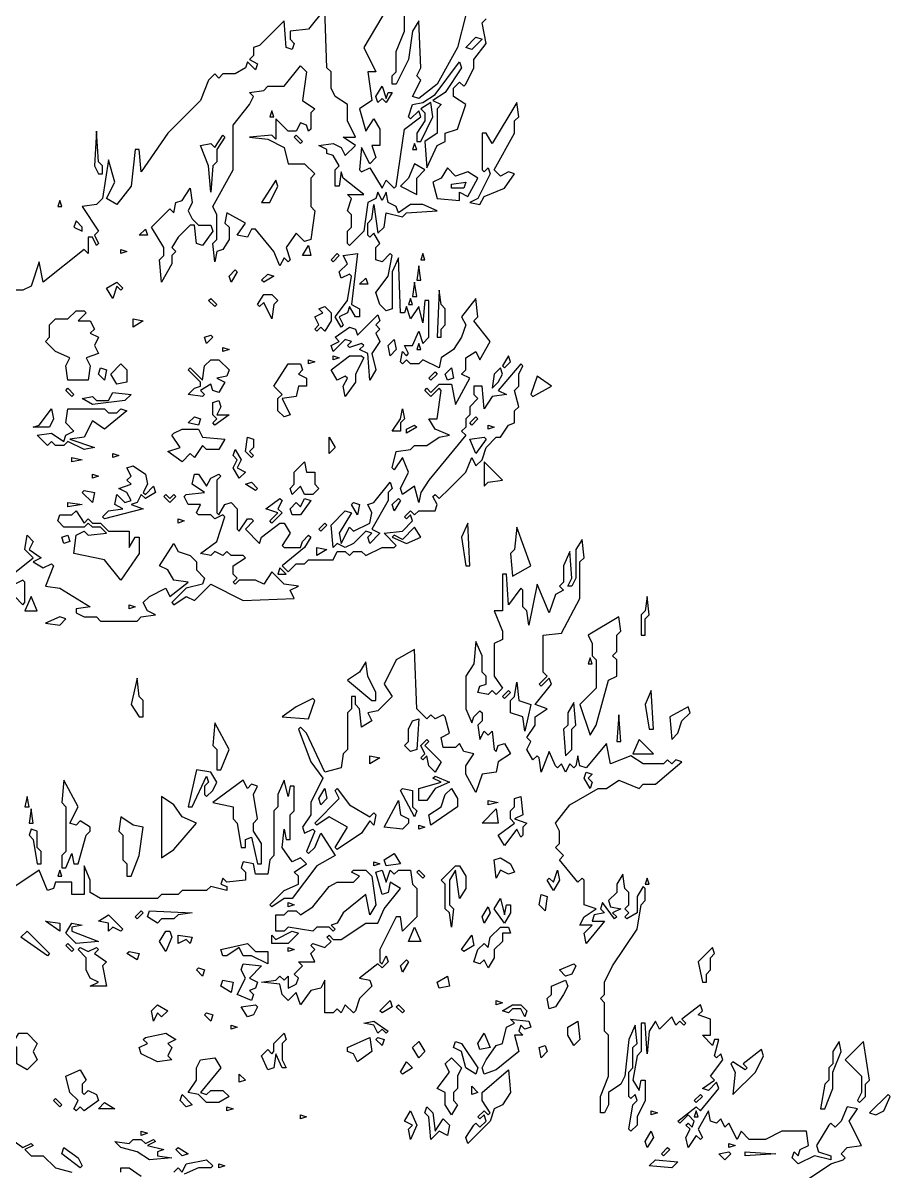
# Model space of a CAD drawing. Header units: millimetres. Extents: x -1921 to 1919, y -2 to 9002.
# Drawn here: x 485 to 1421, y 1985 to 3223 of the extents above; entities that cross this region are included whole.
import ezdxf

# ---------------------------------------------------------------- set-up
doc = ezdxf.new("R2010")
doc.units = ezdxf.units.MM
doc.layers.add('ALMOND-DRAW-PROFILE', color=7, linetype='Continuous', lineweight=25)

msp = doc.modelspace()

# ---------------------------------------------------------------- linework, layer by layer
at = {"layer": 'ALMOND-DRAW-PROFILE'}
for points in [[(474.4, 2628.7), (496.4, 2646.3), (487.6, 2655.1), (489.8, 2670.5), (496.4, 2663.9), (492, 2655.1), (505.2, 2646.3), (496.4, 2641.9), (507.4, 2635.3), (516.3, 2639.7), (518.5, 2637.5), (509.6, 2615.5), (525.1, 2613.3), (558.1, 2593.4), (542.7, 2591.2), (542.7, 2586.8), (551.5, 2582.4), (564.7, 2582.4), (569.1, 2578), (608.7, 2578), (613.1, 2582.4), (628.5, 2584.6), (619.7, 2589), (615.3, 2597.8), (621.9, 2604.5), (639.5, 2613.3), (643.9, 2604.5), (663.8, 2619.9), (648.3, 2622.1), (641.7, 2633.1), (632.9, 2637.5), (648.3, 2661.7), (652.8, 2652.9), (666, 2648.5), (672.6, 2641.9), (672.6, 2633.1), (681.4, 2624.3), (679.2, 2617.7), (661.6, 2613.3), (646.1, 2597.8), (648.3, 2595.6), (661.6, 2604.5), (670.4, 2600), (688, 2617.7), (723.2, 2600), (778.2, 2602.3), (773.8, 2611.1), (782.6, 2615.5), (767.2, 2617.7), (754, 2630.9), (745.2, 2617.7), (736.4, 2622.1), (718.8, 2622.1), (714.4, 2617.7), (712.2, 2619.9), (716.6, 2624.3), (712.2, 2628.7), (712.2, 2637.5), (725.4, 2646.3), (723.2, 2648.5), (710, 2648.5), (705.6, 2652.9), (701.2, 2648.5), (692.4, 2652.9), (688, 2648.5), (677, 2650.7), (694.6, 2663.9), (703.4, 2690.3), (701.2, 2692.5), (692.4, 2688.1), (688, 2692.5), (674.8, 2692.5), (672.6, 2694.7), (677, 2703.5), (663.8, 2703.5), (659.4, 2712.3), (661.6, 2714.5), (681.4, 2716.7), (668.2, 2725.5), (670.4, 2736.5), (674.8, 2736.5), (683.6, 2723.3), (688, 2732.1), (696.8, 2736.5), (699, 2734.3), (694.6, 2729.9), (694.6, 2694.7), (696.8, 2692.5), (703.4, 2703.5), (710, 2705.7), (716.6, 2699.1), (716.6, 2677.1), (718.8, 2674.9), (727.6, 2688.1), (732, 2688.1), (734.2, 2685.9), (725.4, 2677.1), (740.8, 2661.7), (743, 2668.3), (762.8, 2683.7), (767.2, 2683.7), (773.8, 2672.7), (765, 2659.5), (767.2, 2657.3), (784.8, 2657.3), (787, 2663.9), (793.7, 2670.5), (795.9, 2668.3), (789.2, 2657.3), (765, 2637.5), (771.6, 2630.9), (780.4, 2639.7), (789.2, 2639.7), (793.7, 2644.1), (820.1, 2644.1), (824.5, 2652.9), (833.3, 2652.9), (837.7, 2648.5), (842.1, 2652.9), (850.9, 2652.9), (855.3, 2648.5), (872.9, 2657.3), (886.1, 2657.3), (888.3, 2659.5), (875.1, 2672.7), (894.9, 2674.9), (905.9, 2685.9), (903.7, 2692.5), (899.3, 2688.1), (897.1, 2690.3), (903.7, 2696.9), (908.1, 2692.5), (912.5, 2696.9), (930.1, 2696.9), (932.3, 2703.5), (927.9, 2712.3), (930.1, 2714.5), (934.6, 2710.1), (945.6, 2721.1), (963.2, 2738.7), (969.8, 2754.2), (974.2, 2745.4), (980.8, 2752), (985.2, 2765.2), (996.2, 2776.2), (1000.6, 2776.2), (1009.4, 2789.4), (1016, 2791.6), (1016, 2804.8), (1020.4, 2809.2), (1016, 2826.8), (1020.4, 2831.2), (1020.4, 2844.4), (1024.8, 2853.2), (1022.6, 2855.4), (998.4, 2826.8), (1007.2, 2822.4), (991.8, 2820.2), (983, 2807), (980.8, 2831.2), (972, 2831.2), (972, 2822.4), (976.4, 2818), (967.6, 2809.2), (967.6, 2800.4), (963.2, 2796), (963.2, 2787.2), (958.8, 2782.8), (963.2, 2778.4), (923.5, 2729.9), (914.7, 2716.7), (912.5, 2705.7), (908.1, 2723.3), (894.9, 2714.5), (892.7, 2721.1), (901.5, 2738.7), (894.9, 2754.2), (886.1, 2740.9), (883.9, 2743.2), (888.3, 2760.8), (903.7, 2763), (908.1, 2767.4), (921.3, 2767.4), (934.6, 2776.2), (945.6, 2778.4), (930.1, 2785), (923.5, 2796), (932.3, 2796), (936.8, 2826.8), (934.6, 2829), (925.7, 2820.2), (919.1, 2826.8), (921.3, 2829), (925.7, 2824.6), (934.6, 2833.4), (947.8, 2833.4), (952.2, 2811.4), (967.6, 2840), (958.8, 2844.4), (963.2, 2848.8), (963.2, 2862), (974.2, 2868.6), (978.6, 2859.8), (989.6, 2879.6), (972, 2901.7), (976.4, 2906.1), (974.2, 2925.9), (958.8, 2906.1), (963.2, 2897.3), (958.8, 2884.1), (950, 2870.8), (936.8, 2862), (934.6, 2851), (916.9, 2859.8), (912.5, 2855.4), (903.7, 2855.4), (899.3, 2859.8), (894.9, 2855.4), (892.7, 2857.6), (894.9, 2868.6), (899.3, 2864.2), (901.5, 2866.4), (897.1, 2875.2), (905.9, 2875.2), (912.5, 2890.7), (916.9, 2877.4), (923.5, 2884.1), (923.5, 2923.7), (919.1, 2923.7), (916.9, 2899.5), (912.5, 2917.1), (903.7, 2903.9), (899.3, 2917.1), (897.1, 2910.5), (892.7, 2910.5), (890.5, 2969.9), (883.9, 2954.5), (883.9, 2914.9), (877.3, 2912.7), (870.7, 2919.3), (866.3, 2932.5), (879.5, 2950.1), (883.9, 2972.1), (881.7, 2974.3), (872.9, 2965.5), (866.3, 2967.7), (866.3, 2980.9), (870.7, 2985.3), (864.1, 2996.3), (859.7, 2991.9), (857.5, 2994.1), (857.5, 3007.3), (861.9, 3011.7), (864.1, 3027.2), (868.5, 2996.3), (875.1, 3002.9), (877.3, 3018.3), (894.9, 3013.9), (899.3, 3018.3), (932.3, 3020.5), (916.9, 3027.2), (903.7, 3027.2), (890.5, 3018.3), (888.3, 3025), (879.5, 3029.4), (877.3, 3040.4), (872.9, 3031.6), (868.5, 3040.4), (866.3, 3033.8), (857.5, 3029.4), (853.1, 2998.5), (837.7, 2983.1), (835.5, 2985.3), (835.5, 2998.5), (839.9, 3002.9), (839.9, 3016.1), (835.5, 3020.5), (839.9, 3033.8), (835.5, 3038.2), (853.1, 3038.2), (831.1, 3055.8), (828.9, 3062.4), (826.7, 3047), (822.3, 3047), (822.3, 3064.6), (826.7, 3069), (820.1, 3080), (813.5, 3082.2), (813.5, 3086.6), (804.7, 3091), (820.1, 3093.2), (828.9, 3088.8), (833.3, 3080), (844.3, 3091), (831.1, 3099.8), (844.3, 3099.8), (835.5, 3117.4), (835.5, 3135), (822.3, 3143.8), (817.9, 3152.6), (817.9, 3170.3), (813.5, 3174.7), (811.3, 3238.5), (793.7, 3216.5), (773.8, 3214.3), (773.8, 3205.5), (778.2, 3201.1), (776, 3194.5), (769.4, 3196.7), (767.2, 3225.3), (740.8, 3198.9), (734.2, 3196.7), (734.2, 3187.9), (729.8, 3183.5), (738.6, 3179.1), (736.4, 3172.5), (727.6, 3181.3), (725.4, 3174.7), (714.4, 3168.1), (701.2, 3168.1), (696.8, 3163.6), (692.4, 3168.1), (685.8, 3161.4), (677, 3139.4), (641.7, 3104.2), (613.1, 3062.4), (610.9, 3086.6), (606.5, 3086.6), (602.1, 3047), (586.7, 3027.2), (575.7, 3033.8), (584.5, 3051.4), (577.9, 3075.6), (571.3, 3033.8), (564.7, 3027.2), (549.3, 3025), (566.9, 2998.5), (562.5, 2994.1), (566.9, 2985.3), (564.7, 2983.1), (560.3, 2991.9), (555.9, 2991.9), (555.9, 2974.3), (551.5, 2978.7), (507.4, 2943.5), (503, 2965.5), (494.2, 2939.1), (485.4, 2934.7), (467.8, 2934.7)], [(879.5, 3240.7), (853.1, 3196.7), (866.3, 3170.3), (857.5, 3170.3), (861.9, 3139.4), (848.7, 3130.6), (855.3, 3106.4), (864.1, 3119.6), (870.7, 3108.6), (870.7, 3091), (861.9, 3091), (866.3, 3077.8), (859.7, 3071.2), (850.9, 3088.8), (848.7, 3064.6), (850.9, 3062.4), (859.7, 3066.8), (872.9, 3044.8), (877.3, 3053.6), (886.1, 3044.8), (888.3, 3047), (897.1, 3108.6), (914.7, 3121.8), (912.5, 3128.4), (903.7, 3119.6), (901.5, 3121.8), (905.9, 3135), (916.9, 3137.2), (930.1, 3146), (956.6, 3181.3), (958.8, 3174.7), (941.2, 3148.2), (927.9, 3139.4), (936.8, 3135), (932.3, 3130.6), (932.3, 3104.2), (919.1, 3095.4), (921.3, 3066.8), (932.3, 3091), (941.2, 3095.4), (941.2, 3104.2), (954.4, 3108.6), (963.2, 3135), (950, 3143.8), (950, 3152.6), (956.6, 3159.2), (961, 3154.8), (963.2, 3157), (972, 3174.7), (972, 3183.5), (985.2, 3201.1), (980.8, 3223.1), (985.2, 3227.5)], [(963.2, 3231.9), (954.4, 3196.7), (932.3, 3157), (912.5, 3141.6), (905.9, 3143.8), (914.7, 3161.4), (910.3, 3165.9), (914.7, 3174.7), (912.5, 3225.3), (905.9, 3214.3), (901.5, 3183.5), (888.3, 3157), (883.9, 3157), (883.9, 3165.9), (888.3, 3170.3), (888.3, 3192.3), (897.1, 3214.3), (897.1, 3236.3)], [(1330.8, 1974.8), (1357.3, 1992.4), (1370.5, 1996.8), (1372.7, 1999), (1368.3, 2003.4), (1374.9, 2010), (1390.3, 2012.2), (1377.1, 2038.6), (1385.9, 2051.9), (1374.9, 2054.1), (1368.3, 2038.6), (1361.7, 2032), (1357.3, 2036.4), (1355.1, 2034.2), (1341.8, 2012.2), (1344, 2005.6), (1357.3, 2001.2), (1357.3, 1996.8), (1339.6, 2001.2), (1322, 1992.4), (1315.4, 1999), (1317.6, 2005.6), (1322, 2001.2), (1324.2, 2007.8), (1333, 2012.2), (1330.8, 2027.6), (1304.4, 2027.6), (1286.8, 2018.8), (1269.2, 2018.8), (1260.4, 2027.6), (1256, 2018.8), (1247.2, 2036.4), (1242.8, 2032), (1238.4, 2040.9), (1234, 2036.4), (1227.4, 2038.6), (1225.2, 2049.7), (1214.2, 2029.8), (1218.6, 2021), (1216.4, 2018.8), (1211.9, 2023.2), (1203.1, 2010), (1200.9, 2021), (1205.3, 2029.8), (1200.9, 2034.2), (1203.1, 2036.4), (1207.5, 2032), (1209.7, 2038.6), (1203.1, 2045.3), (1194.3, 2036.4), (1192.1, 2038.6), (1211.9, 2054.1), (1216.4, 2049.7), (1236.2, 2073.9), (1234, 2080.5), (1225.2, 2071.7), (1218.6, 2073.9), (1231.8, 2082.7), (1227.4, 2087.1), (1240.6, 2104.7), (1238.4, 2111.3), (1234, 2106.9), (1231.8, 2109.1), (1236.2, 2126.7), (1231.8, 2126.7), (1229.6, 2120.1), (1218.6, 2131.1), (1227.4, 2131.1), (1227.4, 2148.7), (1214.2, 2153.1), (1218.6, 2157.5), (1216.4, 2164.1), (1196.5, 2148.7), (1200.9, 2144.3), (1198.7, 2142.1), (1194.3, 2146.5), (1189.9, 2142.1), (1185.5, 2150.9), (1172.3, 2137.7), (1167.9, 2146.5), (1161.3, 2135.5), (1159.1, 2111.3), (1156.9, 2144.3), (1152.5, 2144.3), (1152.5, 2113.5), (1148.1, 2109.1), (1143.7, 2082.7), (1150.3, 2071.7), (1152.5, 2082.7), (1156.9, 2082.7), (1156.9, 2060.7), (1148.1, 2043.1), (1148.1, 2034.2), (1141.5, 2027.6), (1139.3, 2029.8), (1143.7, 2056.3), (1148.1, 2060.7), (1145.9, 2067.3), (1141.5, 2062.9), (1139.3, 2065.1), (1139.3, 2091.5), (1143.7, 2095.9), (1143.7, 2117.9), (1148.1, 2122.3), (1145.9, 2142.1), (1139.3, 2126.7), (1134.9, 2087.1), (1130.5, 2078.3), (1117.3, 2069.5), (1117.3, 2056.3), (1112.9, 2047.5), (1108.5, 2047.5), (1108.5, 2065.1), (1117.3, 2087.1), (1117.3, 2131.1), (1112.9, 2135.5), (1112.9, 2166.3), (1108.5, 2170.7), (1112.9, 2175.1), (1112.9, 2188.4), (1121.7, 2206), (1148.1, 2245.6), (1152.5, 2272), (1156.9, 2276.4), (1156.9, 2289.6), (1154.7, 2291.8), (1148.1, 2280.8), (1148.1, 2263.2), (1137.1, 2256.6), (1134.9, 2258.8), (1139.3, 2263.2), (1134.9, 2267.6), (1139.3, 2272), (1139.3, 2285.2), (1134.9, 2289.6), (1132.7, 2305), (1126.1, 2294), (1126.1, 2285.2), (1117.3, 2276.4), (1119.5, 2269.8), (1130.5, 2267.6), (1121.7, 2263.2), (1126.1, 2258.8), (1123.9, 2256.6), (1110.7, 2274.2), (1108.5, 2267.6), (1112.9, 2263.2), (1101.9, 2261), (1099.7, 2254.4), (1112.9, 2254.4), (1093.1, 2230.2), (1090.9, 2241.2), (1099.7, 2250), (1086.5, 2250), (1090.9, 2258.8), (1104.1, 2267.6), (1090.9, 2272), (1090.9, 2298.4), (1088.7, 2300.6), (1084.3, 2296.2), (1064.4, 2320.5), (1068.8, 2324.9), (1060, 2333.7), (1064.4, 2338.1), (1064.4, 2351.3), (1060, 2360.1), (1075.5, 2379.9), (1106.3, 2397.5), (1115.1, 2397.5), (1128.3, 2406.3), (1150.3, 2397.5), (1154.7, 2401.9), (1167.9, 2401.9), (1196.5, 2426.1), (1189.9, 2428.3), (1185.5, 2423.9), (1181.1, 2428.3), (1176.7, 2423.9), (1154.7, 2423.9), (1141.5, 2432.7), (1119.5, 2423.9), (1115.1, 2445.9), (1093.1, 2419.5), (1086.5, 2421.7), (1084.3, 2432.7), (1082.1, 2421.7), (1079.9, 2419.5), (1075.5, 2423.9), (1071, 2415.1), (1066.6, 2423.9), (1062.2, 2419.5), (1060, 2421.7), (1053.4, 2437.1), (1044.6, 2415.1), (1042.4, 2430.5), (1040.2, 2432.7), (1035.8, 2428.3), (1029.2, 2439.3), (1033.6, 2448.1), (1029.2, 2452.5), (1038, 2465.8), (1038, 2474.6), (1051.2, 2483.4), (1038, 2487.8), (1055.6, 2509.8), (1053.4, 2516.4), (1044.6, 2507.6), (1042.4, 2509.8), (1051.2, 2518.6), (1046.8, 2523), (1046.8, 2562.6), (1066.6, 2564.8), (1086.5, 2602.3), (1086.5, 2641.9), (1090.9, 2646.3), (1088.7, 2666.1), (1082.1, 2655.1), (1082.1, 2624.3), (1077.7, 2615.5), (1073.3, 2615.5), (1077.7, 2624.3), (1075.5, 2652.9), (1068.8, 2637.5), (1068.8, 2619.9), (1064.4, 2615.5), (1068.8, 2611.1), (1060, 2606.7), (1053.4, 2586.8), (1040.2, 2617.7), (1031.4, 2573.6), (1029.2, 2589), (1024.8, 2593.4), (1024.8, 2611.1), (1022.6, 2613.3), (1009.4, 2595.6), (1007.2, 2628.7), (1002.8, 2628.7), (1002.8, 2589), (994, 2589), (1002.8, 2567), (1002.8, 2558.2), (994, 2553.8), (994, 2518.6), (1002.8, 2505.4), (996.2, 2498.8), (991.8, 2503.2), (987.4, 2498.8), (976.4, 2501), (978.6, 2507.6), (985.2, 2509.8), (985.2, 2518.6), (980.8, 2523), (980.8, 2540.6), (974.2, 2556), (972, 2531.8), (963.2, 2518.6), (963.2, 2483.4), (969.8, 2468), (972, 2474.6), (978.6, 2481.2), (980.8, 2479), (980.8, 2470.2), (976.4, 2465.8), (978.6, 2450.3), (983, 2459.1), (987.4, 2454.7), (991.8, 2459.1), (994, 2439.3), (996.2, 2437.1), (998.4, 2443.7), (1005, 2445.9), (1011.6, 2434.9), (998.4, 2426.1), (996.2, 2415.1), (980.8, 2412.9), (974.2, 2393.1), (963.2, 2412.9), (963.2, 2421.7), (972, 2434.9), (961, 2437.1), (956.6, 2445.9), (952.2, 2441.5), (939, 2441.5), (936.8, 2452.5), (945.6, 2456.9), (941.2, 2474.6), (939, 2476.8), (930.1, 2472.4), (925.7, 2476.8), (921.3, 2472.4), (910.3, 2483.4), (908.1, 2547.2), (888.3, 2536.2), (875.1, 2509.8), (883.9, 2496.6), (868.5, 2481.2), (857.5, 2479), (861.9, 2470.2), (850.9, 2463.6), (848.7, 2483.4), (844.3, 2487.8), (844.3, 2496.6), (839.9, 2496.6), (839.9, 2483.4), (835.5, 2479), (835.5, 2439.3), (831.1, 2434.9), (828.9, 2419.5), (811.3, 2415.1), (791.4, 2456.9), (784.8, 2463.6), (782.6, 2461.4), (795.9, 2426.1), (809.1, 2408.5), (795.9, 2382.1), (795.9, 2368.9), (787, 2355.7), (789.2, 2349.1), (798.1, 2353.5), (800.3, 2351.3), (791.4, 2329.3), (793.7, 2327.1), (800.3, 2333.7), (806.9, 2349.1), (822.3, 2324.9), (802.5, 2313.8), (776, 2278.6), (767.2, 2278.6), (754, 2269.8), (751.8, 2272), (767.2, 2287.4), (782.6, 2294), (782.6, 2302.8), (778.2, 2307.2), (791.4, 2316), (784.8, 2322.7), (776, 2318.2), (765, 2333.7), (767.2, 2353.5), (769.4, 2342.5), (773.8, 2342.5), (773.8, 2368.9), (778.2, 2373.3), (778.2, 2399.7), (773.8, 2399.7), (771.6, 2388.7), (767.2, 2406.3), (760.6, 2390.9), (760.6, 2377.7), (756.2, 2373.3), (756.2, 2324.9), (751.8, 2320.5), (749.6, 2305), (736.4, 2305), (734.2, 2316), (723.2, 2318.2), (721, 2311.6), (725.4, 2307.2), (725.4, 2298.4), (705.6, 2296.2), (701.2, 2300.6), (699, 2294), (705.6, 2291.8), (705.6, 2287.4), (688, 2291.8), (683.6, 2287.4), (657.2, 2287.4), (652.8, 2283), (635.1, 2283), (630.7, 2278.6), (569.1, 2278.6), (558.1, 2285.2), (558.1, 2298.4), (551.5, 2313.8), (551.5, 2283), (538.3, 2283), (538.3, 2296.2), (520.7, 2296.2), (518.5, 2289.6), (511.9, 2287.4), (503, 2309.4), (476.6, 2291.8)], [(476.6, 2604.5), (485.4, 2595.6), (487.6, 2597.8), (487.6, 2619.9), (485.4, 2622.1), (476.6, 2617.7)], [(467.8, 2023.2), (485.4, 2010), (494.2, 2014.4), (496.4, 2012.2), (487.6, 2007.8), (494.2, 2001.2), (507.4, 2001.2), (520.7, 1988), (538.3, 1983.6)], [(648.3, 1983.6), (652.8, 1988), (657.2, 1983.6), (661.6, 1992.4), (683.6, 1996.8), (690.2, 1990.2), (688, 1988), (674.8, 1988), (659.4, 1981.4)], [(591.1, 1983.6), (591.1, 1988), (599.9, 1988), (613.1, 1979.2)]]:
    msp.add_lwpolyline(points, dxfattribs=at)
for points in [[(963.2, 3196.7), (974.2, 3207.7), (980.8, 3205.5), (969.8, 3194.5)], [(762.8, 2961.1), (756.2, 2976.5), (736.4, 3000.7), (732, 3000.7), (727.6, 2991.9), (716.6, 2994.1), (725.4, 3007.3), (705.6, 3018.3), (703.4, 3007.3), (707.8, 3002.9), (707.8, 2989.7), (701.2, 2978.7), (694.6, 2976.5), (692.4, 2965.5), (690.2, 2985.3), (694.6, 2989.7), (694.6, 3016.1), (690.2, 3025), (712.2, 3064.6), (712.2, 3113), (729.8, 3135), (734.2, 3143.8), (729.8, 3148.2), (745.2, 3150.4), (749.6, 3154.8), (767.2, 3154.8), (784.8, 3176.9), (791.4, 3170.3), (787, 3139.4), (800.3, 3130.6), (795.9, 3126.2), (795.9, 3108.6), (793.7, 3106.4), (791.4, 3113), (784.8, 3115.2), (780.4, 3106.4), (771.6, 3106.4), (758.4, 3119.6), (758.4, 3097.6), (754, 3102), (729.8, 3099.8), (749.6, 3097.6), (767.2, 3088.8), (771.6, 3071.2), (789.2, 3071.2), (800.3, 3060.2), (795.9, 3055.8), (795.9, 3025), (800.3, 3020.5), (795.9, 2989.7), (789.2, 2987.5), (780.4, 2996.3), (769.4, 2980.9), (773.8, 2967.7), (771.6, 2965.5), (767.2, 2969.9)], [(868.5, 3137.2), (866.3, 3143.8), (872.9, 3154.8), (877.3, 3141.6), (879.5, 3148.2), (883.9, 3148.2), (877.3, 3137.2), (872.9, 3141.6)], [(910.3, 3095.4), (914.7, 3095.4), (927.9, 3121.8), (925.7, 3137.2), (914.7, 3130.6), (919.1, 3126.2), (919.1, 3117.4), (910.3, 3104.2)], [(967.6, 3029.4), (978.6, 3027.2), (983, 3036), (1005, 3044.8), (1016, 3060.2), (1009.4, 3062.4), (1000.6, 3058), (994, 3064.6), (1016, 3104.2), (1016, 3117.4), (1020.4, 3121.8), (1018.2, 3137.2), (991.8, 3093.2), (985.2, 3104.2), (980.8, 3104.2), (980.8, 3064.6), (983, 3062.4), (987.4, 3066.8), (989.6, 3060.2), (976.4, 3033.8)], [(751.8, 3121.8), (756.2, 3121.8), (754, 3128.4)], [(566.9, 3060.2), (571.3, 3060.2), (571.3, 3069), (566.9, 3073.4), (564.7, 3106.4), (562.5, 3069)], [(688, 3040.4), (685.8, 3069), (677, 3091), (688, 3093.2), (692.4, 3088.8), (701.2, 3102), (703.4, 3099.8), (694.6, 3086.6), (694.6, 3073.4), (690.2, 3069)], [(784.8, 3093.2), (778.2, 3099.8), (780.4, 3102), (787, 3095.4)], [(905.9, 3086.6), (910.3, 3086.6), (908.1, 3093.2)], [(910.3, 3038.2), (910.3, 3055.8), (919.1, 3064.6), (908.1, 3071.2), (901.5, 3055.8), (892.7, 3047)], [(932.3, 3033.8), (956.6, 3031.6), (956.6, 3040.4), (965.4, 3036), (976.4, 3055.8), (965.4, 3062.4), (952.2, 3058), (943.4, 3066.8), (936.8, 3055.8), (927.9, 3051.4)], [(743, 3029.4), (751.8, 3029.4), (760.6, 3047), (758.4, 3053.6)], [(947.8, 3044.8), (947.8, 3049.2), (963.2, 3051.4), (961, 3044.8)], [(635.1, 2943.5), (632.9, 2967.7), (637.3, 2972.1), (637.3, 2980.9), (624.1, 3002.9), (643.9, 3022.7), (648.3, 3018.3), (650.5, 3029.4), (657.2, 3031.6), (666, 3044.8), (668.2, 3029.4), (663.8, 3020.5), (668.2, 3011.7), (674.8, 3005.1), (688, 3005.1), (690.2, 2998.5), (679.2, 2983.1), (672.6, 2985.3), (670.4, 3005.1), (666, 3005.1), (652.8, 2991.9), (646.1, 2980.9), (650.5, 2976.5), (646.1, 2972.1), (646.1, 2963.3)], [(522.9, 3025), (527.3, 3025), (525.1, 3031.6)], [(549.3, 2998.5), (549.3, 3002.9), (542.7, 3009.5), (540.5, 3002.9)], [(610.9, 2994.1), (617.5, 3000.7), (619.7, 2994.1)], [(591.1, 2974.3), (591.1, 2978.7), (597.7, 2976.5)], [(787, 2972.1), (793.7, 2983.1), (795.9, 2972.1)], [(820.1, 2965.5), (817.9, 2967.7), (824.5, 2974.3), (826.7, 2972.1)], [(828.9, 2895.1), (822.3, 2906.1), (835.5, 2923.7), (839.9, 2950.1), (837.7, 2952.3), (828.9, 2947.9), (826.7, 2954.5), (835.5, 2963.3), (831.1, 2972.1), (846.5, 2974.3), (839.9, 2919.3), (848.7, 2914.9), (848.7, 2906.1), (844.3, 2906.1), (837.7, 2917.1), (835.5, 2910.5), (826.7, 2906.1), (831.1, 2897.3)], [(914.7, 2967.7), (919.1, 2967.7), (916.9, 2974.3)], [(910.3, 2945.7), (914.7, 2945.7), (912.5, 2961.1)], [(710, 2943.5), (707.8, 2950.1), (714.4, 2956.7), (716.6, 2954.5)], [(745.2, 2943.5), (743, 2945.7), (749.6, 2952.3), (756.2, 2950.1)], [(848.7, 2941.3), (855.3, 2947.9), (857.5, 2941.3)], [(582.3, 2925.9), (575.7, 2936.9), (586.7, 2943.5), (593.3, 2936.9), (591.1, 2934.7), (586.7, 2939.1)], [(905.9, 2928.1), (910.3, 2928.1), (908.1, 2943.5)], [(692.4, 2917.1), (685.8, 2923.7), (688, 2925.9), (694.6, 2919.3)], [(754, 2903.9), (745.2, 2921.5), (740.8, 2917.1), (738.6, 2919.3), (745.2, 2930.3), (754, 2930.3), (760.6, 2923.7), (756.2, 2919.3)], [(901.5, 2919.3), (905.9, 2919.3), (903.7, 2925.9)], [(932.3, 2884.1), (936.8, 2884.1), (936.8, 2892.9), (941.2, 2897.3), (941.2, 2914.9), (936.8, 2919.3), (934.6, 2934.7)], [(533.9, 2837.8), (531.7, 2853.2), (536.1, 2862), (520.7, 2868.6), (509.6, 2879.6), (514.1, 2884.1), (514.1, 2897.3), (520.7, 2903.9), (533.9, 2903.9), (542.7, 2912.7), (551.5, 2912.7), (553.7, 2910.5), (544.9, 2901.7), (558.1, 2901.7), (562.5, 2892.9), (558.1, 2888.5), (566.9, 2884.1), (562.5, 2875.2), (566.9, 2866.4), (553.7, 2862), (558.1, 2853.2), (555.9, 2837.8)], [(802.5, 2890.7), (800.3, 2892.9), (804.7, 2897.3), (800.3, 2906.1), (809.1, 2910.5), (804.7, 2914.9), (811.3, 2917.1), (817.9, 2910.5), (817.9, 2901.7), (811.3, 2890.7), (806.9, 2895.1)], [(604.3, 2895.1), (604.3, 2903.9), (615.3, 2901.7)], [(859.7, 2837.8), (857.5, 2866.4), (848.7, 2870.8), (853.1, 2875.2), (850.9, 2877.4), (837.7, 2873), (835.5, 2875.2), (839.9, 2879.6), (833.3, 2881.8), (820.1, 2868.6), (817.9, 2875.2), (826.7, 2879.6), (822.3, 2884.1), (837.7, 2895.1), (844.3, 2892.9), (846.5, 2886.3), (868.5, 2908.3), (870.7, 2901.7), (866.3, 2897.3), (870.7, 2892.9), (866.3, 2888.5), (870.7, 2879.6), (861.9, 2866.4), (866.3, 2848.8)], [(683.6, 2877.4), (681.4, 2884.1), (688, 2886.3), (690.2, 2884.1)], [(881.7, 2864.2), (879.5, 2875.2), (886.1, 2881.8), (888.3, 2870.8)], [(910.3, 2870.8), (914.7, 2870.8), (912.5, 2877.4)], [(701.2, 2868.6), (701.2, 2873), (707.8, 2870.8)], [(833.3, 2820.2), (831.1, 2831.2), (835.5, 2840), (833.3, 2842.2), (824.5, 2837.8), (817.9, 2848.8), (837.7, 2864.2), (850.9, 2864.2), (853.1, 2862), (844.3, 2844.4), (844.3, 2835.6)], [(820.1, 2859.8), (820.1, 2864.2), (826.7, 2862)], [(1002.8, 2853.2), (1005, 2851), (1011.6, 2857.6), (1009.4, 2864.2)], [(573.5, 2837.8), (566.9, 2844.4), (569.1, 2851), (575.7, 2848.8)], [(586.7, 2833.4), (580.1, 2844.4), (591.1, 2855.4), (597.7, 2848.8), (597.7, 2835.6)], [(663.8, 2822.4), (670.4, 2829), (677, 2831.2), (677, 2835.6), (663.8, 2848.8), (666, 2851), (679.2, 2837.8), (681.4, 2853.2), (688, 2859.8), (696.8, 2859.8), (707.8, 2848.8), (705.6, 2842.2), (694.6, 2840), (703.4, 2835.6), (696.8, 2824.6), (690.2, 2826.8), (688, 2833.4), (677, 2826.8), (681.4, 2822.4), (679.2, 2820.2)], [(767.2, 2798.2), (760.6, 2804.8), (760.6, 2818), (765, 2822.4), (756.2, 2831.2), (771.6, 2855.4), (784.8, 2855.4), (787, 2848.8), (782.6, 2844.4), (791.4, 2840), (791.4, 2831.2), (782.6, 2831.2), (780.4, 2820.2), (765, 2818), (773.8, 2800.4)], [(793.7, 2855.4), (793.7, 2859.8), (800.3, 2857.6)], [(943.4, 2837.8), (941.2, 2844.4), (947.8, 2851), (950, 2840)], [(991.8, 2829), (998.4, 2835.6), (1002.8, 2844.4), (1000.6, 2851), (994, 2844.4)], [(925.7, 2837.8), (923.5, 2840), (930.1, 2846.6), (932.3, 2844.4)], [(1033.6, 2822.4), (1035.8, 2820.2), (1055.6, 2831.2), (1040.2, 2842.2)], [(538.3, 2820.2), (531.7, 2826.8), (533.9, 2829), (540.5, 2822.4)], [(560.3, 2811.4), (549.3, 2818), (560.3, 2820.2), (564.7, 2815.8), (577.9, 2815.8), (582.3, 2824.6), (602.1, 2822.4), (595.5, 2815.8)], [(692.4, 2789.4), (690.2, 2791.6), (694.6, 2796), (690.2, 2800.4), (690.2, 2813.6), (696.8, 2815.8), (699, 2809.2), (694.6, 2800.4), (707.8, 2800.4)], [(496.4, 2787.2), (503, 2789.4), (516.3, 2807), (518.5, 2796), (514.1, 2787.2)], [(551.5, 2763), (533.9, 2771.8), (529.5, 2767.4), (520.7, 2767.4), (516.3, 2771.8), (511.9, 2767.4), (500.8, 2778.4), (516.3, 2780.6), (529.5, 2771.8), (531.7, 2778.4), (540.5, 2782.8), (531.7, 2791.6), (533.9, 2807), (573.5, 2807), (577.9, 2802.6), (586.7, 2802.6), (591.1, 2807), (597.7, 2804.8), (573.5, 2785), (560.3, 2793.8), (551.5, 2776.2), (536.1, 2774), (562.5, 2765.2)], [(883.9, 2782.8), (892.7, 2796), (894.9, 2807), (897.1, 2796), (892.7, 2791.6), (892.7, 2782.8)], [(663.8, 2791.6), (670.4, 2798.2), (677, 2796), (674.8, 2789.4)], [(899.3, 2780.6), (899.3, 2785), (908.1, 2789.4), (910.3, 2787.2)], [(969.8, 2789.4), (967.6, 2791.6), (974.2, 2798.2), (976.4, 2796)], [(987.4, 2785), (987.4, 2789.4), (994, 2787.2)], [(657.2, 2749.8), (641.7, 2760.8), (655, 2765.2), (646.1, 2778.4), (648.3, 2780.6), (657.2, 2785), (674.8, 2785), (679.2, 2776.2), (703.4, 2774), (696.8, 2763), (683.6, 2763), (679.2, 2767.4), (670.4, 2754.2), (666, 2758.6)], [(732, 2754.2), (725.4, 2760.8), (727.6, 2776.2), (734.2, 2774), (734.2, 2765.2), (729.8, 2760.8), (734.2, 2756.4)], [(815.7, 2758.6), (815.7, 2776.2), (822.3, 2765.2)], [(974.2, 2758.6), (967.6, 2774), (983, 2776.2), (985.2, 2774)], [(718.8, 2732.1), (712.2, 2743.2), (716.6, 2752), (712.2, 2756.4), (714.4, 2763), (721, 2752), (716.6, 2743.2), (725.4, 2738.7)], [(538.3, 2749.8), (538.3, 2754.2), (549.3, 2752)], [(582.3, 2754.2), (582.3, 2758.6), (588.9, 2756.4)], [(776, 2714.5), (773.8, 2721.1), (778.2, 2725.5), (778.2, 2738.7), (789.2, 2749.8), (791.4, 2738.7), (800.3, 2738.7), (800.3, 2725.5), (804.7, 2721.1), (798.1, 2714.5), (789.2, 2714.5), (784.8, 2723.3)], [(983, 2723.3), (987.4, 2727.7), (1002.8, 2729.9), (983, 2749.8)], [(573.5, 2688.1), (571.3, 2690.3), (577.9, 2696.9), (593.3, 2699.1), (584.5, 2703.5), (586.7, 2714.5), (595.5, 2705.7), (602.1, 2707.9), (597.7, 2716.7), (588.9, 2721.1), (602.1, 2725.5), (597.7, 2729.9), (602.1, 2734.3), (597.7, 2743.2), (604.3, 2745.4), (617.5, 2736.5), (619.7, 2725.5), (615.3, 2716.7), (617.5, 2714.5), (626.3, 2723.3), (628.5, 2716.7), (617.5, 2710.1), (613.1, 2714.5), (608.7, 2705.7), (602.1, 2703.5), (615.3, 2699.1)], [(560.3, 2732.1), (560.3, 2736.5), (566.9, 2734.3)], [(736.4, 2718.9), (725.4, 2725.5), (732, 2727.7), (738.6, 2721.1)], [(820.1, 2657.3), (817.9, 2681.5), (833.3, 2696.9), (839.9, 2694.7), (826.7, 2672.7), (828.9, 2661.7), (837.7, 2679.3), (842.1, 2674.9), (859.7, 2683.7), (861.9, 2694.7), (857.5, 2703.5), (864.1, 2705.7), (881.7, 2727.7), (883.9, 2721.1), (879.5, 2716.7), (879.5, 2707.9), (861.9, 2677.1), (870.7, 2672.7), (859.7, 2661.7), (857.5, 2668.3), (861.9, 2672.7), (855.3, 2674.9), (842.1, 2661.7), (833.3, 2657.3), (824.5, 2661.7)], [(560.3, 2705.7), (549.3, 2716.7), (551.5, 2718.9), (562.5, 2716.7)], [(643.9, 2705.7), (637.3, 2712.3), (639.5, 2714.5), (643.9, 2710.1), (648.3, 2714.5), (650.5, 2712.3)], [(533.9, 2701.3), (533.9, 2705.7), (549.3, 2703.5)], [(754, 2683.7), (751.8, 2685.9), (760.6, 2694.7), (747.4, 2699.1), (762.8, 2710.1), (765, 2707.9), (760.6, 2699.1), (765, 2694.7)], [(776, 2692.5), (773.8, 2699.1), (780.4, 2705.7), (784.8, 2701.3), (789.2, 2710.1), (795.9, 2707.9), (784.8, 2692.5)], [(846.5, 2692.5), (839.9, 2703.5), (842.1, 2705.7), (848.7, 2703.5)], [(886.1, 2696.9), (883.9, 2703.5), (890.5, 2710.1), (892.7, 2707.9)], [(591.1, 2622.1), (573.5, 2644.1), (540.5, 2650.7), (542.7, 2670.5), (551.5, 2674.9), (555.9, 2670.5), (575.7, 2672.7), (569.1, 2679.3), (560.3, 2679.3), (555.9, 2683.7), (551.5, 2679.3), (529.5, 2679.3), (522.9, 2685.9), (525.1, 2692.5), (538.3, 2692.5), (542.7, 2696.9), (551.5, 2683.7), (555.9, 2688.1), (560.3, 2683.7), (569.1, 2683.7), (577.9, 2674.9), (599.9, 2674.9), (599.9, 2657.3), (606.5, 2668.3), (610.9, 2668.3), (610.9, 2650.7)], [(652.8, 2683.7), (652.8, 2688.1), (659.4, 2685.9)], [(806.9, 2674.9), (804.7, 2677.1), (811.3, 2683.7), (813.5, 2681.5)], [(899.3, 2661.7), (914.7, 2668.3), (908.1, 2679.3), (894.9, 2666.1), (886.1, 2670.5), (883.9, 2668.3)], [(963.2, 2637.5), (967.6, 2637.5), (965.4, 2683.7), (958.8, 2668.3)], [(1013.8, 2626.5), (1033.6, 2637.5), (1018.2, 2679.3), (1016, 2655.1), (1011.6, 2650.7)], [(529.5, 2661.7), (527.3, 2668.3), (533.9, 2670.5), (536.1, 2663.9)], [(802.5, 2648.5), (802.5, 2657.3), (813.5, 2655.1)], [(760.6, 2628.7), (769.4, 2628.7), (762.8, 2635.3)], [(487.6, 2589), (500.8, 2589), (494.2, 2604.5)], [(1152.5, 2562.6), (1156.9, 2562.6), (1156.9, 2580.2), (1161.3, 2584.6), (1159.1, 2604.5), (1156.9, 2589), (1152.5, 2584.6)], [(599.9, 2591.2), (599.9, 2595.6), (606.5, 2593.4)], [(509.6, 2575.8), (525.1, 2573.6), (531.7, 2580.2), (525.1, 2582.4)], [(1097.5, 2454.7), (1104.1, 2465.8), (1117.3, 2514.2), (1126.1, 2518.6), (1126.1, 2536.2), (1121.7, 2540.6), (1126.1, 2545), (1126.1, 2562.6), (1130.5, 2567), (1128.3, 2582.4), (1095.3, 2562.6), (1099.7, 2553.8), (1099.7, 2540.6), (1104.1, 2536.2), (1104.1, 2505.4), (1086.5, 2487.8)], [(861.9, 2492.2), (866.3, 2492.2), (866.3, 2501), (857.5, 2518.6), (855.3, 2534), (848.7, 2523), (835.5, 2514.2)], [(1095.3, 2531.8), (1099.7, 2531.8), (1097.5, 2538.4)], [(610.9, 2474.6), (615.3, 2474.6), (615.3, 2492.2), (610.9, 2496.6), (608.7, 2516.4), (602.1, 2487.8)], [(1005, 2494.4), (1002.8, 2496.6), (1009.4, 2503.2), (1011.6, 2501)], [(1027, 2459.1), (1024.8, 2474.6), (1011.6, 2479), (1011.6, 2492.2), (1016, 2496.6), (1018.2, 2512), (1020.4, 2492.2), (1033.6, 2487.8)], [(1161.3, 2461.4), (1165.7, 2461.4), (1163.5, 2503.2), (1156.9, 2487.8)], [(765, 2474.6), (793.7, 2472.4), (800.3, 2492.2), (798.1, 2494.4), (780.4, 2485.6)], [(1071, 2432.7), (1077.7, 2439.3), (1077.7, 2461.4), (1082.1, 2465.8), (1079.9, 2490), (1073.3, 2479), (1073.3, 2465.8), (1068.8, 2461.4)], [(1185.5, 2450.3), (1192.1, 2456.9), (1196.5, 2470.2), (1205.3, 2479), (1203.1, 2485.6), (1183.3, 2474.6)], [(694.6, 2417.3), (699, 2417.3), (707.8, 2439.3), (692.4, 2468), (690.2, 2443.7), (694.6, 2439.3)], [(903.7, 2437.1), (897.1, 2443.7), (901.5, 2448.1), (901.5, 2461.4), (905.9, 2470.2), (912.5, 2472.4), (910.3, 2439.3)], [(1126.1, 2448.1), (1130.5, 2448.1), (1128.3, 2476.8)], [(930.1, 2415.1), (923.5, 2421.7), (921.3, 2432.7), (916.9, 2428.3), (914.7, 2430.5), (919.1, 2434.9), (914.7, 2443.7), (921.3, 2450.3), (923.5, 2448.1), (919.1, 2443.7), (936.8, 2426.1)], [(1143.7, 2434.9), (1165.7, 2434.9), (1150.3, 2450.3)], [(859.7, 2423.9), (859.7, 2432.7), (870.7, 2430.5)], [(663.8, 2377.7), (668.2, 2377.7), (683.6, 2410.7), (685.8, 2404.1), (681.4, 2399.7), (681.4, 2390.9), (683.6, 2388.7), (690.2, 2395.3), (694.6, 2404.1), (688, 2415.1), (672.6, 2417.3)], [(1097.5, 2397.5), (1090.9, 2408.5), (1093.1, 2415.1), (1099.7, 2412.9), (1095.3, 2408.5), (1099.7, 2404.1)], [(527.3, 2311.6), (531.7, 2311.6), (538.3, 2327.1), (540.5, 2316), (544.9, 2316), (553.7, 2346.9), (558.1, 2351.3), (558.1, 2355.7), (547.1, 2362.3), (542.7, 2357.9), (536.1, 2360.1), (544.9, 2377.7), (529.5, 2406.3), (527.3, 2382.1), (531.7, 2377.7), (531.7, 2329.3), (527.3, 2324.9)], [(738.6, 2316), (743, 2316), (743, 2338.1), (734.2, 2351.3), (734.2, 2360.1), (738.6, 2364.5), (734.2, 2390.9), (738.6, 2399.7), (732, 2401.9), (727.6, 2397.5), (723.2, 2406.3), (690.2, 2382.1), (712.2, 2377.7), (712.2, 2364.5), (716.6, 2360.1), (721, 2333.7), (725.4, 2333.7), (725.4, 2342.5), (732, 2344.7)], [(912.5, 2384.3), (912.5, 2397.5), (936.8, 2404.1), (927.9, 2408.5), (930.1, 2410.7), (945.6, 2404.1), (930.1, 2397.5), (921.3, 2384.3)], [(824.5, 2331.5), (822.3, 2333.7), (835.5, 2355.7), (815.7, 2366.7), (802.5, 2357.9), (800.3, 2360.1), (826.7, 2386.5), (822.3, 2395.3), (824.5, 2397.5), (837.7, 2379.9), (859.7, 2366.7), (864.1, 2371.1), (866.3, 2368.9), (864.1, 2357.9), (859.7, 2362.3), (850.9, 2349.1)], [(806.9, 2379.9), (804.7, 2386.5), (811.3, 2397.5), (813.5, 2386.5)], [(908.1, 2366.7), (892.7, 2395.3), (894.9, 2397.5), (905.9, 2395.3), (905.9, 2377.7), (910.3, 2373.3)], [(925.7, 2357.9), (923.5, 2368.9), (936.8, 2377.7), (941.2, 2390.9), (947.8, 2397.5), (954.4, 2386.5), (954.4, 2377.7)], [(487.6, 2377.7), (492, 2377.7), (489.8, 2388.7)], [(635.1, 2322.7), (648.3, 2331.5), (672.6, 2360.1), (657.2, 2366.7), (648.3, 2379.9), (635.1, 2388.7)], [(875.1, 2355.7), (890.5, 2384.3), (892.7, 2368.9), (901.5, 2364.5), (901.5, 2360.1), (894.9, 2353.5)], [(987.4, 2379.9), (987.4, 2384.3), (998.4, 2382.1)], [(1005, 2335.9), (998.4, 2346.9), (1016, 2360.1), (1011.6, 2364.5), (1011.6, 2373.3), (1016, 2377.7), (1016, 2386.5), (1022.6, 2388.7), (1024.8, 2368.9), (1016, 2364.5), (1029.2, 2360.1), (1024.8, 2355.7), (1024.8, 2346.9), (1022.6, 2344.7), (1018.2, 2353.5)], [(492, 2360.1), (496.4, 2360.1), (494.2, 2375.5)], [(597.7, 2302.8), (602.1, 2302.8), (610.9, 2324.9), (615.3, 2355.7), (604.3, 2357.9), (591.1, 2366.7), (588.9, 2351.3), (593.3, 2346.9), (593.3, 2320.5), (597.7, 2316)], [(980.8, 2360.1), (996.2, 2375.5), (998.4, 2360.1)], [(500.8, 2316), (505.2, 2316), (505.2, 2329.3), (500.8, 2333.7), (500.8, 2351.3), (494.2, 2353.5), (492, 2346.9), (496.4, 2342.5)], [(912.5, 2353.5), (912.5, 2357.9), (919.1, 2355.7)], [(864.1, 2313.8), (864.1, 2318.2), (870.7, 2316)], [(877.3, 2313.8), (875.1, 2320.5), (886.1, 2327.1), (892.7, 2316)], [(996.2, 2300.6), (994, 2320.5), (1000.6, 2322.7), (1011.6, 2316), (1016, 2307.2), (1009.4, 2305), (1000.6, 2309.4)], [(522.9, 2302.8), (527.3, 2302.8), (525.1, 2309.4)], [(811.3, 2155.3), (811.3, 2190.6), (806.9, 2181.8), (795.9, 2179.5), (784.8, 2164.1), (780.4, 2177.3), (771.6, 2168.5), (765, 2175.1), (762.8, 2186.2), (743, 2188.4), (758.4, 2190.6), (762.8, 2195), (767.2, 2190.6), (771.6, 2195), (771.6, 2181.8), (780.4, 2186.2), (782.6, 2192.8), (778.2, 2197.2), (787, 2206), (782.6, 2210.4), (800.3, 2210.4), (795.9, 2219.2), (800.3, 2223.6), (795.9, 2228), (798.1, 2230.2), (811.3, 2225.8), (817.9, 2232.4), (813.5, 2236.8), (815.7, 2239), (820.1, 2234.6), (828.9, 2234.6), (855.3, 2252.2), (868.5, 2252.2), (875.1, 2267.6), (892.7, 2289.6), (881.7, 2296.2), (879.5, 2285.2), (872.9, 2283), (866.3, 2307.2), (872.9, 2309.4), (877.3, 2296.2), (881.7, 2309.4), (886.1, 2305), (890.5, 2309.4), (903.7, 2309.4), (905.9, 2294), (910.3, 2289.6), (910.3, 2258.8), (894.9, 2243.4), (892.7, 2258.8), (888.3, 2258.8), (870.7, 2223.6), (870.7, 2210.4), (872.9, 2208.2), (877.3, 2217), (879.5, 2210.4), (872.9, 2203.8), (868.5, 2208.2), (848.7, 2192.8), (859.7, 2190.6), (861.9, 2184), (848.7, 2170.7), (844.3, 2157.5), (842.1, 2155.3), (833.3, 2164.1), (828.9, 2155.3), (824.5, 2159.7), (820.1, 2155.3)], [(758.4, 2243.4), (758.4, 2261), (767.2, 2261), (771.6, 2265.4), (780.4, 2265.4), (784.8, 2261), (798.1, 2269.8), (815.7, 2291.8), (824.5, 2296.2), (842.1, 2296.2), (848.7, 2302.8), (839.9, 2307.2), (842.1, 2309.4), (855.3, 2309.4), (861.9, 2302.8), (866.3, 2272), (859.7, 2261), (855.3, 2283), (831.1, 2263.2), (824.5, 2252.2), (817.9, 2250), (822.3, 2245.6), (820.1, 2243.4), (815.7, 2247.8), (802.5, 2247.8), (798.1, 2243.4), (771.6, 2247.8), (767.2, 2243.4)], [(916.9, 2300.6), (910.3, 2307.2), (912.5, 2309.4), (919.1, 2302.8)], [(947.8, 2247.8), (945.6, 2263.2), (941.2, 2267.6), (941.2, 2294), (936.8, 2298.4), (952.2, 2313.8), (956.6, 2313.8), (963.2, 2302.8), (963.2, 2289.6), (956.6, 2278.6), (952.2, 2309.4), (945.6, 2298.4), (945.6, 2272), (950, 2267.6)], [(1057.8, 2287.4), (1051.2, 2298.4), (1053.4, 2300.6), (1057.8, 2296.2), (1062.2, 2309.4), (1064.4, 2298.4)], [(1156.9, 2294), (1161.3, 2294), (1159.1, 2300.6)], [(1049, 2265.4), (1042.4, 2272), (1044.6, 2283), (1051.2, 2280.8)], [(771.6, 2269.8), (771.6, 2274.2), (778.2, 2272)], [(983, 2252.2), (980.8, 2258.8), (987.4, 2269.8), (989.6, 2263.2)], [(1005, 2252.2), (994, 2267.6), (1000.6, 2278.6), (1005, 2261), (1007.2, 2272), (1011.6, 2272), (1011.6, 2263.2)], [(525.1, 2243.4), (509.6, 2254.4), (525.1, 2252.2)], [(577.9, 2243.4), (577.9, 2252.2), (566.9, 2254.4), (577.9, 2261), (593.3, 2245.6), (591.1, 2243.4), (582.3, 2247.8)], [(608.7, 2256.6), (606.5, 2258.8), (613.1, 2265.4), (615.3, 2263.2)], [(630.7, 2252.2), (619.7, 2258.8), (621.9, 2265.4), (668.2, 2263.2), (652.8, 2261), (648.3, 2256.6), (635.1, 2256.6)], [(511.9, 2217), (483.2, 2236.8), (489.8, 2243.4), (514.1, 2219.2)], [(542.7, 2230.2), (531.7, 2241.2), (538.3, 2252.2), (549.3, 2250), (538.3, 2247.8), (538.3, 2243.4), (566.9, 2232.4)], [(639.5, 2221.4), (632.9, 2232.4), (639.5, 2243.4), (643.9, 2243.4), (646.1, 2236.8)], [(754, 2230.2), (754, 2239), (758.4, 2234.6), (776, 2243.4), (782.6, 2241.2), (771.6, 2230.2)], [(901.5, 2232.4), (908.1, 2247.8), (914.7, 2232.4)], [(987.4, 2203.8), (983, 2212.6), (978.6, 2208.2), (972, 2210.4), (976.4, 2223.6), (983, 2230.2), (987.4, 2225.8), (989.6, 2236.8), (1000.6, 2247.8), (1009.4, 2247.8), (1011.6, 2241.2), (1002.8, 2241.2), (1002.8, 2232.4), (994, 2223.6), (994, 2214.8)], [(538.3, 2221.4), (531.7, 2228), (533.9, 2230.2), (540.5, 2223.6)], [(652.8, 2230.2), (652.8, 2239), (668.2, 2236.8), (666, 2230.2), (661.6, 2234.6)], [(749.6, 2208.2), (732, 2217), (723.2, 2217), (718.8, 2225.8), (705.6, 2217), (701.2, 2217), (699, 2223.6), (727.6, 2230.2), (736.4, 2221.4), (749.6, 2221.4)], [(961, 2221.4), (958.8, 2223.6), (969.8, 2239), (972, 2228)], [(558.1, 2184), (566.9, 2188.4), (558.1, 2192.8), (553.7, 2201.6), (553.7, 2214.8), (544.9, 2223.6), (547.1, 2225.8), (555.9, 2221.4), (564.7, 2225.8), (566.9, 2223.6), (562.5, 2219.2), (575.7, 2210.4), (571.3, 2206), (575.7, 2184)], [(597.7, 2219.2), (599.9, 2221.4), (610.9, 2219.2), (608.7, 2212.6)], [(771.6, 2221.4), (771.6, 2225.8), (778.2, 2223.6)], [(1218.6, 2188.4), (1223, 2188.4), (1223, 2197.2), (1227.4, 2201.6), (1227.4, 2214.8), (1231.8, 2219.2), (1229.6, 2225.8), (1214.2, 2210.4)], [(732, 2168.5), (716.6, 2175.1), (725.4, 2192.8), (721, 2201.6), (723.2, 2208.2), (743, 2206), (729.8, 2192.8), (738.6, 2188.4), (736.4, 2181.8), (729.8, 2179.5), (734.2, 2175.1)], [(894.9, 2199.4), (892.7, 2206), (899.3, 2212.6), (901.5, 2210.4)], [(1071, 2195), (1064.4, 2201.6), (1079.9, 2208.2), (1082.1, 2206), (1077.7, 2197.2)], [(679.2, 2195), (672.6, 2201.6), (674.8, 2203.8), (681.4, 2201.6)], [(934.6, 2181.8), (932.3, 2188.4), (943.4, 2195), (945.6, 2184)], [(710, 2177.3), (699, 2184), (701.2, 2190.6), (712.2, 2188.4)], [(1053.4, 2159.7), (1051.2, 2170.7), (1055.6, 2175.1), (1055.6, 2184), (1071, 2190.6), (1073.3, 2184), (1068.8, 2175.1), (1060, 2161.9)], [(872.9, 2155.3), (870.7, 2157.5), (881.7, 2168.5), (883.9, 2161.9)], [(996.2, 2164.1), (996.2, 2168.5), (1002.8, 2166.3)], [(626.3, 2146.5), (624.1, 2157.5), (630.7, 2164.1), (641.7, 2157.5), (635.1, 2150.9), (630.7, 2155.3)], [(688, 2146.5), (681.4, 2153.1), (683.6, 2155.3), (690.2, 2153.1)], [(727.6, 2150.9), (721, 2161.9), (736.4, 2164.1), (738.6, 2161.9), (734.2, 2153.1)], [(894.9, 2155.3), (888.3, 2161.9), (890.5, 2164.1), (897.1, 2157.5)], [(1027, 2150.9), (1022.6, 2159.7), (1013.8, 2159.7), (1009.4, 2155.3), (1002.8, 2157.5), (1013.8, 2164.1), (1022.6, 2164.1), (1029.2, 2157.5)], [(868.5, 2133.3), (864.1, 2142.1), (853.1, 2144.3), (864.1, 2146.5), (879.5, 2135.5), (877.3, 2133.3), (872.9, 2137.7)], [(983, 2089.3), (980.8, 2095.9), (985.2, 2104.7), (996.2, 2120.1), (1002.8, 2122.3), (1007.2, 2139.9), (1016, 2144.3), (1011.6, 2148.7), (1031.4, 2146.5), (1033.6, 2139.9), (1027, 2137.7), (1022.6, 2142.1), (1020.4, 2135.5), (1024.8, 2131.1), (1016, 2131.1), (1020.4, 2113.5), (996.2, 2093.7)], [(1079.9, 2120.1), (1073.3, 2131.1), (1073.3, 2139.9), (1084.3, 2146.5), (1086.5, 2126.7)], [(478.8, 2100.3), (478.8, 2117.9), (474.4, 2122.3), (481, 2133.3), (489.8, 2133.3), (500.8, 2122.3), (496.4, 2113.5), (500.8, 2104.7), (489.8, 2093.7)], [(630.7, 2102.5), (613.1, 2111.3), (610.9, 2117.9), (619.7, 2122.3), (615.3, 2126.7), (617.5, 2128.9), (639.5, 2133.3), (650.5, 2126.7), (641.7, 2122.3), (646.1, 2117.9), (641.7, 2109.1), (646.1, 2104.7)], [(710, 2137.7), (710, 2142.1), (716.6, 2139.9)], [(749.6, 2093.7), (743, 2109.1), (749.6, 2115.7), (754, 2111.3), (756.2, 2113.5), (756.2, 2122.3), (767.2, 2133.3), (769.4, 2126.7), (765, 2122.3), (765, 2104.7), (769.4, 2095.9), (765, 2095.9), (758.4, 2111.3), (756.2, 2095.9)], [(978.6, 2115.7), (976.4, 2122.3), (983, 2133.3), (989.6, 2117.9)], [(846.5, 2102.5), (842.1, 2111.3), (835.5, 2113.5), (835.5, 2117.9), (859.7, 2128.9), (861.9, 2113.5)], [(872.9, 2120.1), (866.3, 2126.7), (868.5, 2128.9), (875.1, 2126.7)], [(912.5, 2106.9), (905.9, 2117.9), (912.5, 2124.5), (919.1, 2113.5)], [(963.2, 2095.9), (958.8, 2113.5), (950, 2117.9), (952.2, 2124.5), (958.8, 2122.3), (976.4, 2095.9), (974.2, 2089.3)], [(1044.6, 2106.9), (1042.4, 2117.9), (1049, 2120.1), (1051.2, 2113.5)], [(1346.2, 2051.9), (1350.6, 2051.9), (1359.5, 2073.9), (1359.5, 2091.5), (1368.3, 2113.5), (1366.1, 2124.5), (1359.5, 2113.5), (1359.5, 2100.3), (1355.1, 2095.9), (1355.1, 2082.7), (1350.6, 2078.3)], [(1385.9, 2060.7), (1388.1, 2058.5), (1394.7, 2065.1), (1394.7, 2078.3), (1399.1, 2082.7), (1392.5, 2124.5), (1372.7, 2104.7), (1390.3, 2087.1), (1390.3, 2069.5)], [(683.6, 2058.5), (674.8, 2067.3), (663.8, 2069.5), (672.6, 2082.7), (672.6, 2095.9), (677, 2104.7), (692.4, 2106.9), (699, 2095.9), (677, 2069.5), (683.6, 2067.3), (688, 2071.7), (701.2, 2071.7), (707.8, 2065.1), (696.8, 2058.5)], [(947.8, 2045.3), (941.2, 2056.3), (941.2, 2069.5), (932.3, 2073.9), (945.6, 2091.5), (941.2, 2100.3), (947.8, 2106.9), (958.8, 2095.9), (954.4, 2087.1), (954.4, 2073.9), (950, 2069.5), (950, 2060.7), (954.4, 2056.3)], [(1251.6, 2067.3), (1275.8, 2091.5), (1284.6, 2109.1), (1282.4, 2115.7), (1262.6, 2100.3), (1267, 2095.9), (1264.8, 2093.7), (1251.6, 2102.5), (1249.4, 2100.3), (1253.8, 2091.5)], [(542.7, 2049.7), (540.5, 2051.9), (544.9, 2060.7), (536.1, 2069.5), (531.7, 2087.1), (547.1, 2093.7), (553.7, 2082.7), (549.3, 2078.3), (549.3, 2069.5), (551.5, 2067.3), (555.9, 2071.7), (564.7, 2067.3), (566.9, 2060.7), (551.5, 2049.7), (547.1, 2054.1)], [(894.9, 2089.3), (892.7, 2091.5), (899.3, 2102.5), (905.9, 2095.9)], [(965.4, 2014.4), (963.2, 2021), (972, 2034.2), (974.2, 2036.4), (978.6, 2032), (985.2, 2038.6), (983, 2045.3), (978.6, 2040.9), (976.4, 2043.1), (983, 2049.7), (987.4, 2045.3), (989.6, 2047.5), (980.8, 2060.7), (980.8, 2069.5), (1009.4, 2093.7), (1011.6, 2069.5), (1002.8, 2056.3), (994, 2051.9), (989.6, 2038.6)], [(718.8, 2080.5), (718.8, 2089.3), (725.4, 2082.7)], [(969.8, 2067.3), (969.8, 2076.1), (976.4, 2069.5)], [(525.1, 2054.1), (518.5, 2060.7), (520.7, 2062.9), (527.3, 2056.3)], [(566.9, 2051.9), (573.5, 2058.5), (584.5, 2051.9)], [(661.6, 2054.1), (655, 2060.7), (657.2, 2067.3), (668.2, 2056.3)], [(1211.9, 2058.5), (1209.7, 2060.7), (1216.4, 2067.3), (1218.6, 2065.1)], [(1399.1, 2047.5), (1405.7, 2045.3), (1414.5, 2049.7), (1421.1, 2065.1), (1418.9, 2067.3)], [(705.6, 2049.7), (705.6, 2054.1), (712.2, 2051.9)], [(784.8, 2040.9), (784.8, 2045.3), (791.4, 2043.1)], [(903.7, 2018.8), (901.5, 2029.8), (905.9, 2034.2), (897.1, 2038.6), (903.7, 2049.7), (910.3, 2034.2)], [(925.7, 2018.8), (923.5, 2043.1), (919.1, 2047.5), (921.3, 2054.1), (927.9, 2047.5), (930.1, 2027.6), (939, 2040.9), (945.6, 2034.2), (943.4, 2023.2), (934.6, 2027.6)], [(1163.5, 2045.3), (1163.5, 2049.7), (1170.1, 2047.5)], [(1209.7, 2043.1), (1214.2, 2043.1), (1211.9, 2049.7)], [(621.9, 1996.8), (608.7, 2005.6), (591.1, 2010), (584.5, 2016.6), (599.9, 2014.4), (604.3, 2018.8), (613.1, 2018.8), (617.5, 2014.4), (626.3, 2018.8), (628.5, 2016.6), (619.7, 2012.2), (637.3, 2007.8), (630.7, 2005.6), (630.7, 2001.2), (646.1, 1999)], [(613.1, 2023.2), (613.1, 2027.6), (619.7, 2025.4)], [(1159.1, 2010), (1156.9, 2016.6), (1163.5, 2027.6), (1165.7, 2021)], [(547.1, 1988), (527.3, 2003.4), (529.5, 2010), (544.9, 1999), (549.3, 1990.2)], [(657.2, 2001.2), (650.5, 2007.8), (652.8, 2010), (663.8, 2003.4)], [(1176.7, 2001.2), (1174.5, 2003.4), (1181.1, 2010), (1183.3, 2007.8)], [(1247.2, 2010), (1247.2, 2014.4), (1253.8, 2012.2)], [(1161.3, 1990.2), (1167.9, 1996.8), (1192.1, 1994.6), (1185.5, 1988)], [(1242.8, 1996.8), (1236.2, 2003.4), (1247.2, 2005.6), (1249.4, 2003.4)], [(1264.8, 2001.2), (1264.8, 2005.6), (1297.8, 2003.4)], [(696.8, 1988), (696.8, 1992.4), (703.4, 1990.2)]]:
    msp.add_lwpolyline(points, close=True, dxfattribs=at)

doc.saveas('drawing.dxf')
